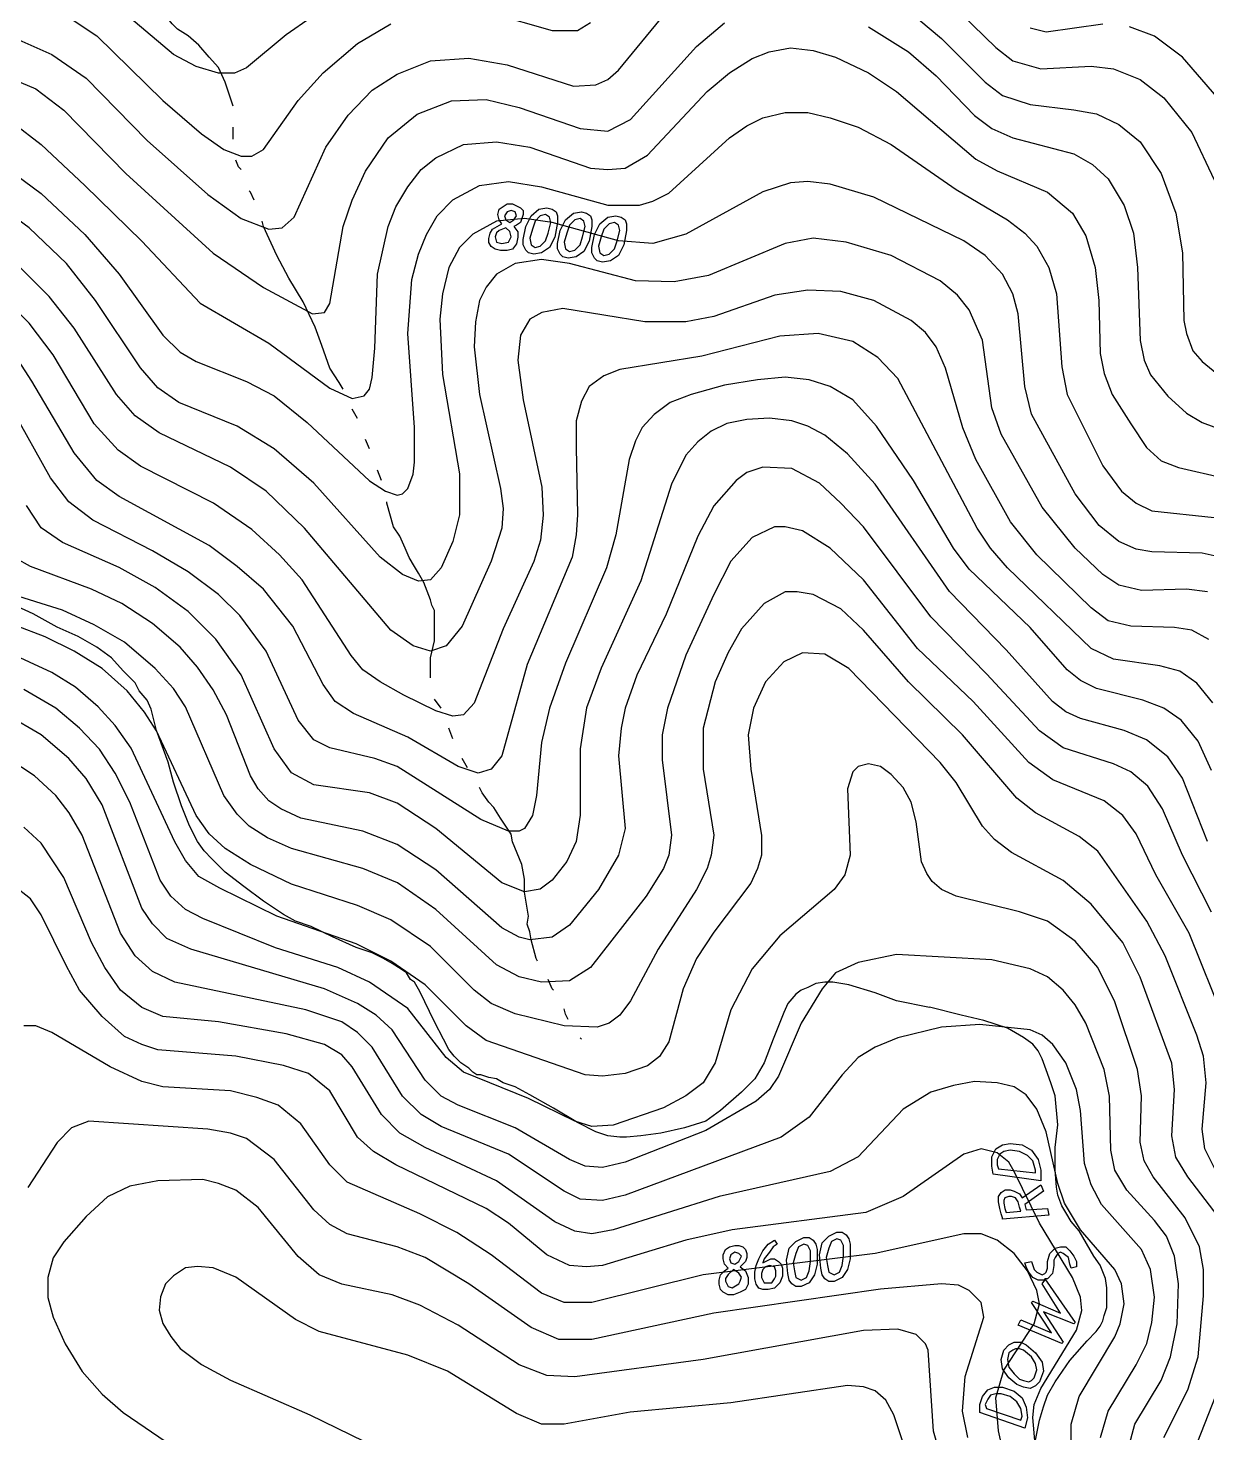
# Model space of a CAD drawing. Extents: x -4.4 to 64.9, y -5.9 to 77.3.
# Drawn here: x 21.67 to 26.37, y 13.8 to 19.39 of the extents above; entities that cross this region are included whole.
import ezdxf

# ---------------------------------------------------------------- set-up
doc = ezdxf.new("R2010")
doc.units = 0
for name, color, linetype in [('7600-7800', 7, 'CONTINUOUS'), ('7800-8000', 7, 'CONTINUOUS'), ('8000-8200', 7, 'CONTINUOUS'), ('8200-8400', 7, 'CONTINUOUS'), ('8400-8600', 7, 'CONTINUOUS'), ('8600-8800', 7, 'CONTINUOUS'), ('Elevations', 7, 'CONTINUOUS'), ('Labels', 7, 'CONTINUOUS'), ('roads', 7, 'CONTINUOUS'), ('topo', 7, 'CONTINUOUS'), ('water', 7, 'CONTINUOUS')]:
    doc.layers.add(name, color=color, linetype=linetype)

msp = doc.modelspace()

# ---------------------------------------------------------------- linework, layer by layer
at = {"layer": '7600-7800', "color": 2}
for points in [[(22.798712, 19.4334), (22.698531, 19.364849), (22.540363, 19.233039), (22.492902, 19.211952), (22.429642, 19.211952), (22.340002, 19.238331), (22.250371, 19.285781), (21.902391, 19.58103)], [(25.951723, 19.407016), (25.725012, 19.375387), (25.661742, 19.39121)], [(26.405153, 19.117046), (26.268072, 19.275214), (26.157352, 19.359576), (26.057173, 19.396485)]]:
    msp.add_lwpolyline(points, dxfattribs=at)
at = {"layer": '7800-8000', "color": 2}
for points in [[(21.633474, 19.344556), (21.765284, 19.286556), (21.902376, 19.191656), (22.144906, 18.943847), (22.387436, 18.727674), (22.519254, 18.632776), (22.629974, 18.590596), (22.682695, 18.595861), (22.730146, 18.638039), (22.856685, 18.917481), (22.946316, 19.044021), (23.041224, 19.144189), (23.141406, 19.207459), (23.273256, 19.260191), (23.426156, 19.270747), (23.579056, 19.244368), (23.842676, 19.160009), (23.932306, 19.165274), (23.979765, 19.186361), (24.021945, 19.223273), (24.264475, 19.518522)], [(25.176655, 19.460533), (25.308465, 19.349813), (25.482455, 19.175823), (25.550996, 19.123091), (25.661716, 19.086182), (25.835706, 19.065095), (25.925336, 19.049273), (26.014974, 19.00709), (26.099334, 18.938552), (26.183686, 18.81201), (26.241685, 18.653832), (26.268038, 18.495661), (26.273303, 18.22677), (26.283833, 18.174042), (26.310186, 18.105501), (26.347095, 18.063321), (26.405094, 18.015871)], [(21.591329, 19.196214), (21.702049, 19.148764), (21.812769, 19.064404), (22.06057, 18.811325), (22.40856, 18.494973), (22.608911, 18.357895), (22.803991, 18.252446), (22.851439, 18.257711), (22.872526, 18.29462), (22.925257, 18.600423), (22.962156, 18.705873), (23.014888, 18.821861), (23.104518, 18.953671), (23.220506, 19.048582), (23.357637, 19.1013), (23.494728, 19.106566), (23.626538, 19.074937), (23.869066, 18.990577), (23.979786, 18.980047), (24.069416, 19.027497), (24.333047, 19.317478), (24.443767, 19.412387)], [(25.018458, 19.396575), (25.176676, 19.296396), (25.287396, 19.201495), (25.440307, 19.043325), (25.508847, 18.990596), (25.593197, 18.953684), (25.835737, 18.890414), (25.909548, 18.848234), (25.972818, 18.790246), (26.036088, 18.684796), (26.072997, 18.574076), (26.088819, 18.436984), (26.09935, 18.147004), (26.115172, 18.067915), (26.141524, 18.009915), (26.210065, 17.925566), (26.283883, 17.857015), (26.347153, 17.820114), (26.547504, 17.746295)], [(21.612342, 19.011948), (21.723062, 18.927588), (21.897063, 18.76415), (22.123774, 18.542709), (22.355763, 18.294898), (22.629932, 18.13673), (22.872462, 17.95747), (22.962093, 17.915279), (23.009543, 17.925836), (23.03063, 17.952188), (23.041187, 17.999639), (23.051718, 18.11564), (23.062274, 18.410889), (23.104454, 18.600698), (23.136085, 18.67979), (23.183586, 18.758879), (23.236264, 18.82742), (23.294306, 18.87487), (23.405026, 18.927588), (23.536836, 18.938145), (23.668647, 18.917058), (23.911185, 18.832698), (23.979725, 18.827433), (24.048265, 18.832698), (24.137896, 18.885416), (24.375155, 19.138495), (24.464786, 19.212317), (24.554416, 19.270316), (24.622956, 19.296669), (24.707327, 19.312491), (24.796946, 19.301934), (24.886584, 19.275581), (25.018395, 19.212312), (25.129154, 19.13849), (25.445506, 18.869602), (25.529866, 18.822152), (25.730224, 18.737792), (25.830396, 18.653432), (25.883124, 18.563802), (25.920026, 18.437262), (25.935848, 18.305442), (25.941113, 18.094553), (25.956935, 18.015461), (25.988566, 17.931112), (26.062385, 17.81511), (26.125655, 17.720202), (26.183646, 17.667481), (26.252186, 17.641128), (26.436725, 17.598949)], [(21.55964, 18.85364), (21.723089, 18.732379), (21.897079, 18.56893), (22.034159, 18.410759), (22.208149, 18.168218), (22.276689, 18.09968), (22.339959, 18.062768), (22.54031, 17.98369), (22.65103, 17.92569), (22.782851, 17.820238), (23.030649, 17.588249), (23.093919, 17.546069), (23.14138, 17.530247), (23.162467, 17.535512), (23.183607, 17.556599), (23.204641, 17.614599), (23.209907, 17.662049), (23.209907, 17.799736), (23.183581, 18.174076), (23.19935, 18.390256), (23.225702, 18.490428), (23.257383, 18.569517), (23.299563, 18.643328), (23.362833, 18.706598), (23.468272, 18.764597), (23.584274, 18.780419), (23.716084, 18.759332), (23.979712, 18.685513), (24.106244, 18.685513), (24.158972, 18.701335), (24.222242, 18.732963), (24.464772, 18.954414), (24.533313, 19.001865), (24.596583, 19.033496), (24.686213, 19.054583), (24.775854, 19.054583), (24.865484, 19.033496), (24.976204, 18.996594), (25.108062, 18.928046), (25.366412, 18.748785), (25.572033, 18.627514), (25.640573, 18.574795), (25.688023, 18.522074), (25.735484, 18.437704), (25.767113, 18.332265), (25.7882, 18.042274), (25.809287, 17.931554), (25.951649, 17.646843), (26.025457, 17.546664), (26.083459, 17.499214), (26.146729, 17.467586), (26.394527, 17.441207)]]:
    msp.add_lwpolyline(points, dxfattribs=at)
at = {"layer": '8000-8200', "color": 2}
for points in [[(26.368227, 17.14599), (26.283868, 17.15652), (26.10461, 17.151255), (26.014979, 17.172342), (25.95171, 17.214522), (25.840989, 17.319972), (25.709179, 17.483413), (25.545728, 17.773402), (25.508829, 17.878851), (25.47192, 18.147742), (25.419188, 18.269014), (25.371738, 18.327013), (25.303197, 18.385002), (25.108117, 18.485184), (24.928849, 18.537902), (24.797039, 18.553724), (24.686279, 18.532637), (24.380479, 18.406097), (24.243388, 18.379745), (24.090488, 18.38501), (23.826867, 18.45355), (23.716147, 18.469372), (23.610697, 18.45355), (23.536889, 18.41137), (23.494709, 18.358649), (23.46833, 18.30592), (23.452508, 18.221561), (23.447243, 18.121389), (23.46833, 17.93158), (23.55269, 17.55724), (23.563221, 17.47815), (23.557955, 17.399061), (23.515776, 17.267251), (23.399774, 17.008901), (23.336515, 16.92982), (23.273245, 16.908733), (23.204705, 16.92982), (23.115064, 16.993082), (22.772315, 17.399061), (22.619415, 17.546691), (22.477056, 17.641591), (22.192346, 17.77868), (22.097445, 17.84722), (22.023623, 17.93158), (21.854915, 18.1952), (21.754735, 18.32174), (21.612374, 18.464102)], [(26.373707, 16.955828), (26.305167, 16.992738), (26.236616, 17.003268), (26.062626, 17.008533), (25.972998, 17.029621), (25.904458, 17.082342), (25.688288, 17.293241), (25.582838, 17.425051), (25.445747, 17.672852), (25.393026, 17.799392), (25.324486, 18.036651), (25.287576, 18.121011), (25.245396, 18.179013), (25.187408, 18.226461), (25.039778, 18.305553), (24.907968, 18.342462), (24.776158, 18.347727), (24.644298, 18.32664), (24.401767, 18.24228), (24.291036, 18.221193), (24.127598, 18.221193), (23.800708, 18.273911), (23.716346, 18.258089), (23.668898, 18.23171), (23.631986, 18.16844), (23.621429, 18.068272), (23.642516, 17.910091), (23.716335, 17.562111), (23.7216, 17.45139), (23.711043, 17.351211), (23.684691, 17.266851), (23.563422, 16.997961), (23.447431, 16.702702), (23.405251, 16.655251), (23.363071, 16.649986), (23.294531, 16.671073), (23.167991, 16.734343), (23.073091, 16.787064), (23.00455, 16.834514), (22.957092, 16.892524), (22.761972, 17.193043), (22.672342, 17.293222), (22.561622, 17.393404), (22.408711, 17.498843), (22.118731, 17.646473), (22.0291, 17.709743), (21.934192, 17.815192), (21.77074, 18.089364), (21.675842, 18.215904), (21.554581, 18.337162)], [(26.389317, 16.703085), (26.326037, 16.782174), (26.257499, 16.829625), (26.178407, 16.850712), (25.993879, 16.877091), (25.904249, 16.91926), (25.572078, 17.24088), (25.503537, 17.319969), (25.450819, 17.399051), (25.134467, 17.994839), (25.055378, 18.079202), (24.955207, 18.142471), (24.818079, 18.17411), (24.665178, 18.163553), (24.354097, 18.084462), (24.027207, 18.031743), (23.963937, 18.005391), (23.905938, 17.963211), (23.874307, 17.905212), (23.85322, 17.82613), (23.85322, 17.72067), (23.858485, 17.451779), (23.85322, 17.37269), (23.837398, 17.28306), (23.658137, 16.855991), (23.557958, 16.492191), (23.515778, 16.43947), (23.463057, 16.423648), (23.383968, 16.450001), (23.183618, 16.565999), (22.967448, 16.6609), (22.893587, 16.70835), (22.846179, 16.776891), (22.724867, 17.00888), (22.608879, 17.15651), (22.503427, 17.24614), (22.392707, 17.3305), (22.034178, 17.52559), (21.944547, 17.588849), (21.854917, 17.69957), (21.686198, 17.98429), (21.617657, 18.089729)], [(26.384065, 16.434155), (26.331344, 16.550156), (26.262804, 16.634516), (26.194253, 16.681966), (26.109893, 16.713605), (25.925365, 16.761055), (25.862095, 16.792686), (25.809364, 16.834866), (25.661745, 17.003586), (25.419204, 17.235575), (25.355934, 17.319935), (25.197764, 17.588826), (25.050134, 17.804995), (24.955233, 17.910445), (24.865595, 17.963166), (24.781243, 17.989545), (24.686295, 18.000075), (24.575575, 17.989545), (24.443765, 17.968458), (24.311944, 17.931546), (24.227595, 17.899907), (24.164314, 17.852467), (24.116875, 17.799736), (24.090496, 17.747007), (24.064143, 17.673196), (24.011414, 17.372666), (23.974515, 17.240856), (23.811064, 16.861237), (23.747794, 16.681977), (23.716163, 16.544886), (23.695076, 16.333997), (23.679254, 16.254908), (23.647615, 16.202176), (23.626528, 16.191646), (23.584337, 16.191646), (23.473617, 16.239104), (23.141456, 16.449995), (23.051826, 16.481634), (22.872515, 16.523814), (22.809245, 16.555445), (22.745976, 16.634534), (22.619436, 16.908696), (22.513986, 17.051055), (22.429637, 17.135414), (22.308365, 17.225045), (22.166006, 17.309404), (21.928747, 17.430674), (21.833846, 17.504484), (21.760027, 17.599385), (21.607127, 17.873554)]]:
    msp.add_lwpolyline(points, dxfattribs=at)
at = {"layer": '8200-8400', "color": 2}
for points in [[(26.384052, 15.870053), (26.268061, 16.096763), (26.188972, 16.281302), (26.13097, 16.370933), (26.06243, 16.428932), (25.993892, 16.460563), (25.793542, 16.523833), (25.69863, 16.592373), (25.487731, 16.819094), (25.266291, 17.045813), (24.9974, 17.404332), (24.907772, 17.499232), (24.823362, 17.578324), (24.712642, 17.636324), (24.596641, 17.641589), (24.533382, 17.620501), (24.491202, 17.588871), (24.401571, 17.488691), (24.338291, 17.36743), (24.211762, 17.056349), (24.095761, 16.813821), (24.04831, 16.682011), (24.032488, 16.602919), (24.021958, 16.492202), (24.04831, 16.20221), (24.021958, 16.096761), (23.942869, 15.95968), (23.826878, 15.817332), (23.75833, 15.769871), (23.66871, 15.75934), (23.62653, 15.769871), (23.557979, 15.80678), (23.294359, 16.038769), (23.141459, 16.138951), (23.004378, 16.191669), (22.75653, 16.24439), (22.677438, 16.2813), (22.62999, 16.312931), (22.587808, 16.360389), (22.556169, 16.41311), (22.461268, 16.655651), (22.408539, 16.755819), (22.34528, 16.84545), (22.276729, 16.924541), (22.166009, 17.01945), (22.04474, 17.098531), (21.923479, 17.156531), (21.680948, 17.246161), (21.622949, 17.2778)], [(26.436802, 15.43244), (26.294454, 15.78569), (26.162643, 16.017679), (26.083554, 16.181121), (26.030833, 16.254939), (25.957012, 16.312931), (25.751394, 16.39729), (25.656482, 16.465841), (25.435042, 16.708369), (25.213604, 16.919271), (24.997432, 17.19343), (24.865614, 17.319969), (24.754893, 17.38851), (24.686313, 17.404332), (24.644134, 17.404332), (24.554503, 17.362154), (24.470144, 17.267254), (24.401603, 17.135443), (24.290872, 16.892903), (24.217062, 16.682014), (24.195974, 16.576564), (24.195974, 16.476382), (24.232886, 16.175853), (24.222329, 16.096763), (24.201242, 16.044043), (24.132702, 15.933322), (23.911264, 15.648612), (23.826902, 15.595883), (23.716182, 15.590618), (23.626554, 15.611705), (23.536924, 15.659156), (23.294383, 15.880596), (23.141483, 15.986046), (23.004402, 16.044045), (22.719642, 16.123137), (22.624733, 16.165317), (22.550922, 16.212757), (22.503472, 16.260215), (22.450743, 16.334026), (22.297854, 16.687287), (22.250393, 16.761095), (22.176582, 16.840187), (22.055313, 16.945637), (21.934043, 17.014177), (21.807512, 17.072176), (21.591342, 17.140717)], [(26.399893, 14.841943), (26.357713, 14.926302), (26.347182, 15.005392), (26.363004, 15.189923), (26.352448, 15.295372), (26.326095, 15.379732), (26.199555, 15.696081), (26.125737, 15.833162), (25.930657, 16.112601), (25.856846, 16.170601), (25.682856, 16.265501), (25.609035, 16.323501), (25.392865, 16.576572), (25.176695, 16.787482), (24.997434, 16.993103), (24.907807, 17.077463), (24.797086, 17.135462), (24.733766, 17.145992), (24.686316, 17.145992), (24.601956, 17.098545), (24.512326, 16.998363), (24.459605, 16.903465), (24.406876, 16.787474), (24.359426, 16.602932), (24.359426, 16.439483), (24.401606, 16.175863), (24.391049, 16.096774), (24.375227, 16.044053), (24.333047, 15.959693), (24.180136, 15.722434), (24.069416, 15.516813), (24.027236, 15.458813), (23.985067, 15.427174), (23.937606, 15.411352), (23.805796, 15.416618), (23.610716, 15.464068), (23.515818, 15.506248), (23.447267, 15.558969), (23.273277, 15.732959), (23.115106, 15.838408), (22.983296, 15.896408), (22.719626, 15.980767), (22.556187, 16.059849), (22.456008, 16.123129), (22.392736, 16.181118), (22.340017, 16.254929), (22.181836, 16.592368), (22.134386, 16.666189), (22.065846, 16.750549), (21.965666, 16.840179), (21.854946, 16.908717), (21.738958, 16.966719), (21.501696, 17.056346)], [(26.41042, 14.656967), (26.289162, 14.815138), (26.241712, 14.894227), (26.225889, 14.978587), (26.23642, 15.163118), (26.225889, 15.268567), (26.09935, 15.611277), (26.030809, 15.748368), (25.90427, 15.901268), (25.79355, 15.996166), (25.587918, 16.106886), (25.519378, 16.159618), (25.47193, 16.212336), (25.366478, 16.386326), (25.303208, 16.465418), (24.939409, 16.839758), (24.844508, 16.897758), (24.75487, 16.903023), (24.681059, 16.866111), (24.6072, 16.787032), (24.55975, 16.681583), (24.538663, 16.576122), (24.549193, 16.439042), (24.591384, 16.175421), (24.591384, 16.096332), (24.575561, 16.043611), (24.549183, 15.985612), (24.401564, 15.790532), (24.333023, 15.685082), (24.280294, 15.563821), (24.222292, 15.352922), (24.185394, 15.294922), (24.137933, 15.258021), (24.048302, 15.226382), (23.958672, 15.215852), (23.890132, 15.221117), (23.494704, 15.358198), (23.415612, 15.416197), (23.252163, 15.579638), (23.115083, 15.674547), (22.977994, 15.743087), (22.661613, 15.853807), (22.434894, 15.964527), (22.350532, 16.011986), (22.297814, 16.075247), (22.255634, 16.149066), (22.081633, 16.523407), (22.018364, 16.613048), (21.949823, 16.686858), (21.860193, 16.765948), (21.765292, 16.823936), (21.354034, 17.013748)], [(26.315512, 13.723737), (26.399871, 13.939907)]]:
    msp.add_lwpolyline(points, dxfattribs=at)
at = {"layer": '8400-8600', "color": 2}
for points in [[(26.057165, 13.750502), (26.078252, 13.829581), (26.183702, 14.003581), (26.220611, 14.098482), (26.246963, 14.230292), (26.252229, 14.388463), (26.236407, 14.499183), (26.204778, 14.578272), (26.157328, 14.641542), (26.046597, 14.762811), (25.999147, 14.841903), (25.983351, 14.920982), (25.978086, 15.137151), (25.956999, 15.242601), (25.88318, 15.427143), (25.841, 15.500951), (25.79355, 15.558953), (25.73028, 15.611671), (25.66174, 15.643313), (25.508839, 15.680211), (25.129218, 15.701299), (24.976318, 15.66967), (24.88669, 15.627488), (24.833919, 15.564218), (24.749559, 15.42714), (24.659929, 15.21623), (24.62302, 15.163509), (24.570299, 15.116059), (24.369938, 15.000068), (24.048318, 14.873529), (23.958699, 14.852441), (23.890148, 14.857706), (23.826878, 14.884059), (23.610708, 15.010599), (23.383989, 15.100239), (23.315449, 15.137138), (23.25219, 15.200408), (23.12038, 15.400769), (23.057099, 15.458758), (22.983288, 15.506208), (22.851478, 15.564207), (22.31892, 15.722378), (22.224008, 15.764558), (22.16602, 15.82256), (22.12384, 15.88583), (21.965659, 16.297079), (21.902389, 16.402529), (21.833848, 16.481618), (21.723128, 16.576519), (21.58604, 16.655608)], [(25.941206, 13.776868), (25.972847, 13.882317), (26.083567, 14.066856), (26.125747, 14.151216), (26.146835, 14.235578), (26.157391, 14.335758), (26.141569, 14.446478), (26.104671, 14.525556), (25.946489, 14.704828), (25.90431, 14.783917), (25.877957, 14.868266), (25.862135, 15.079168), (25.846313, 15.163528), (25.804141, 15.268977), (25.751412, 15.342788), (25.709232, 15.379698), (25.661782, 15.400785), (25.461431, 15.421872), (25.308531, 15.411342), (25.134541, 15.369162), (25.044903, 15.332253), (24.976363, 15.290073), (24.913093, 15.221532), (24.781283, 15.052813), (24.670512, 14.973724), (24.048371, 14.741732), (23.958741, 14.720644), (23.869103, 14.72591), (23.805833, 14.757551), (23.584393, 14.905181), (23.315502, 15.015901), (23.236413, 15.063351), (23.162602, 15.137159), (23.041333, 15.33225), (22.983331, 15.390239), (22.920061, 15.432418), (22.777662, 15.479869), (22.255692, 15.5906), (22.166062, 15.632779), (22.097522, 15.696039), (22.039522, 15.78568), (21.886622, 16.175839), (21.833893, 16.26547), (21.781173, 16.33401), (21.696813, 16.413089), (21.591363, 16.48164)], [(25.825159, 13.697813), (25.825159, 13.82962), (25.856801, 13.94034), (25.999149, 14.1776), (26.020237, 14.230332), (26.036059, 14.30941), (26.025528, 14.388502), (25.999149, 14.446502), (25.862069, 14.604672), (25.798799, 14.710122), (25.772446, 14.789211), (25.724996, 14.994832), (25.688084, 15.08447), (25.645904, 15.142462), (25.598456, 15.174093), (25.529906, 15.189915), (25.440275, 15.19518), (25.355916, 15.179358), (25.266285, 15.153005), (25.155565, 15.084465), (24.976305, 14.894655), (24.865577, 14.836664), (24.422656, 14.736485), (24.000855, 14.604675), (23.916495, 14.588853), (23.847955, 14.599383), (23.768865, 14.636293), (23.536884, 14.799744), (23.252166, 14.931554), (23.151995, 14.989554), (23.078176, 15.063364), (22.962185, 15.253174), (22.920005, 15.300624), (22.851454, 15.342804), (22.698515, 15.384984), (22.429627, 15.432434), (22.208176, 15.453522), (22.123816, 15.490431), (22.039464, 15.558971), (21.976186, 15.648602), (21.923465, 15.748781), (21.812745, 16.007131), (21.723115, 16.144211), (21.654575, 16.207481)], [(25.688071, 13.671434), (25.672249, 13.855973), (25.677514, 13.908694), (25.703866, 13.971974), (25.846226, 14.203953), (25.867313, 14.283042), (25.862048, 14.335773), (25.830406, 14.414852), (25.698596, 14.631022), (25.598427, 14.836654), (25.57734, 14.873552), (25.529879, 14.910462), (25.46662, 14.926284), (25.39808, 14.905196), (25.155539, 14.736474), (25.00792, 14.673205), (24.475351, 14.604667), (24.290809, 14.562484), (23.958648, 14.462305), (23.895379, 14.45704), (23.826838, 14.462305), (23.737211, 14.504485), (23.584311, 14.631025), (23.49468, 14.689027), (23.136149, 14.863017), (23.046518, 14.915735), (22.983249, 14.973737), (22.872478, 15.158276), (22.788118, 15.226816), (22.68795, 15.258444), (22.49814, 15.295356), (22.18707, 15.321709), (22.123789, 15.342796), (22.055249, 15.374424), (21.965619, 15.453514), (21.875989, 15.558966), (21.82327, 15.653875), (21.723089, 15.859496), (21.680909, 15.922765), (21.61236, 15.975494)]]:
    msp.add_lwpolyline(points, dxfattribs=at)
at = {"layer": '8600-8800', "color": 2}
for points in [[(25.413928, 13.776839), (25.392841, 13.882288), (25.403371, 14.019369), (25.47719, 14.256639), (25.466633, 14.314628), (25.419183, 14.362078), (25.377003, 14.383166), (25.308463, 14.388457), (25.065932, 14.367344), (24.401553, 14.272443), (23.916482, 14.166993), (23.784682, 14.166993), (23.673951, 14.214443), (23.426153, 14.388444), (23.252163, 14.493883), (23.141443, 14.536063), (22.941082, 14.588795), (22.872502, 14.625693), (22.809232, 14.683693), (22.651062, 14.884043), (22.540334, 14.968413), (22.477064, 14.989501), (22.387433, 15.005323), (21.912914, 15.036964), (21.844374, 15.010585), (21.786372, 14.952597), (21.670384, 14.773326)], [(25.36647, 13.486231), (25.27684, 13.80258), (25.255752, 14.124199), (25.245222, 14.150552), (25.208313, 14.187461), (25.134502, 14.208549), (24.997413, 14.203283), (24.359402, 14.087295), (23.847973, 14.018744), (23.737253, 14.02401), (23.626533, 14.06619), (23.384002, 14.224368), (23.231102, 14.30346), (23.120382, 14.345629), (22.920021, 14.387809), (22.830351, 14.424718), (22.745992, 14.498529), (22.587813, 14.69362), (22.498183, 14.76216), (22.429642, 14.788513), (22.366373, 14.804335), (22.187112, 14.799069), (22.076381, 14.777982), (21.986751, 14.735802), (21.902391, 14.65671), (21.812761, 14.556531), (21.770581, 14.493261), (21.749494, 14.414183), (21.749494, 14.335091), (21.770581, 14.256012), (21.818032, 14.150562), (21.886572, 14.039842), (21.965661, 13.950201), (22.050024, 13.876391), (22.250371, 13.739313)], [(25.255742, 13.456341), (25.118661, 13.867591), (25.08702, 13.925593), (25.04484, 13.962491), (24.997389, 13.978313), (24.93412, 13.983579), (24.470151, 13.915038), (24.0694, 13.878129), (23.805769, 13.830679), (23.716139, 13.830679), (23.61596, 13.872858), (23.341801, 14.041578), (23.18362, 14.10485), (22.83037, 14.199749), (22.735461, 14.247199), (22.498209, 14.415918), (22.408531, 14.45283), (22.345262, 14.458096), (22.297811, 14.45283), (22.25035, 14.421189), (22.218719, 14.389558), (22.197632, 14.33684), (22.192367, 14.284108), (22.208189, 14.23139), (22.239817, 14.178659), (22.276729, 14.131208), (22.361089, 14.067938), (22.47708, 14.004669), (22.793468, 13.867588), (23.06237, 13.73577)]]:
    msp.add_lwpolyline(points, dxfattribs=at)
at = {"layer": 'Elevations', "color": 1}
for points in [[(23.642318, 18.664472), (23.642318, 18.648597), (23.637053, 18.632722), (23.631787, 18.616847), (23.615965, 18.606263), (23.605409, 18.600972), (23.621231, 18.579805), (23.621231, 18.558638), (23.615965, 18.53218), (23.600143, 18.511013), (23.579056, 18.505722), (23.552704, 18.505722), (23.531616, 18.511013), (23.515794, 18.521597), (23.505264, 18.537472), (23.505264, 18.553347), (23.510529, 18.574513), (23.521086, 18.590388), (23.557985, 18.611555), (23.547454, 18.62743), (23.542189, 18.648597), (23.547454, 18.669763), (23.563277, 18.680347), (23.579099, 18.69093), (23.600186, 18.69093), (23.631824, 18.675055)], [(23.573778, 18.627562), (23.5896, 18.616979), (23.605422, 18.627562), (23.615979, 18.643437), (23.610714, 18.659312), (23.594892, 18.664604), (23.57907, 18.659312), (23.568539, 18.643437)], [(23.774128, 18.65918), (23.779393, 18.643305), (23.779393, 18.616847), (23.768836, 18.558876), (23.747749, 18.516702), (23.716121, 18.495535), (23.68449, 18.490244), (23.663403, 18.495535), (23.652846, 18.506119), (23.642289, 18.527285), (23.642289, 18.548452), (23.652846, 18.601157), (23.673933, 18.643331), (23.705572, 18.66979), (23.737203, 18.675081), (23.758291, 18.66979)], [(23.673949, 18.527391), (23.689771, 18.516808), (23.710858, 18.522099), (23.731946, 18.543266), (23.742476, 18.574884), (23.753033, 18.617085), (23.747768, 18.638251), (23.731946, 18.648835), (23.710858, 18.643543), (23.689771, 18.622376), (23.679241, 18.590732), (23.668684, 18.553823)], [(23.911209, 18.643384), (23.916474, 18.627509), (23.916474, 18.601051), (23.905917, 18.543054), (23.88483, 18.50088), (23.853199, 18.479713), (23.82156, 18.474421), (23.800473, 18.479713), (23.789942, 18.490296), (23.779386, 18.511463), (23.779386, 18.53263), (23.789942, 18.585361), (23.81103, 18.627536), (23.842661, 18.653994), (23.8743, 18.659286), (23.895387, 18.653994)], [(24.048297, 18.627562), (24.053562, 18.611687), (24.053562, 18.585229), (24.043005, 18.527232), (24.021918, 18.485058), (23.990287, 18.463891), (23.958648, 18.458599), (23.937561, 18.463891), (23.92703, 18.474474), (23.916473, 18.495641), (23.916473, 18.516808), (23.92703, 18.569513), (23.948117, 18.611687), (23.979748, 18.638146), (24.011388, 18.643437), (24.032475, 18.638146)], [(23.536868, 18.537921), (23.557955, 18.53263), (23.584308, 18.537921), (23.594865, 18.559088), (23.589599, 18.580255), (23.573777, 18.59613), (23.547425, 18.585546), (23.536868, 18.574963), (23.531603, 18.559088)], [(23.811037, 18.511569), (23.826859, 18.500986), (23.847946, 18.506277), (23.869034, 18.527444), (23.879564, 18.559062), (23.890095, 18.601236), (23.884829, 18.622403), (23.869007, 18.632986), (23.84792, 18.627695), (23.826833, 18.606528), (23.816276, 18.57491), (23.805719, 18.538001)], [(23.948118, 18.495747), (23.96394, 18.485164), (23.985027, 18.490455), (24.006115, 18.511622), (24.016645, 18.543266), (24.027202, 18.585441), (24.021937, 18.606607), (24.006115, 18.617191), (23.985027, 18.611899), (23.96394, 18.590732), (23.95341, 18.559088), (23.942853, 18.522205)], [(24.601927, 14.488685), (24.596662, 14.47281), (24.628293, 14.488685), (24.644115, 14.488685), (24.659937, 14.478102), (24.670494, 14.467519), (24.675759, 14.451644), (24.675759, 14.419999), (24.665229, 14.393541), (24.644115, 14.372374), (24.617762, 14.367083), (24.596675, 14.367083), (24.580879, 14.372374), (24.570322, 14.388249), (24.565057, 14.409416), (24.565057, 14.435874), (24.570322, 14.462333), (24.580879, 14.488791), (24.596675, 14.520409), (24.617762, 14.546867), (24.644115, 14.562742), (24.654672, 14.546867), (24.63885, 14.536284), (24.623027, 14.515117)], [(24.807559, 14.546655), (24.812824, 14.525489), (24.812824, 14.467519), (24.802294, 14.425318), (24.781207, 14.393673), (24.749566, 14.377798), (24.728478, 14.377798), (24.712656, 14.388382), (24.702099, 14.404257), (24.696834, 14.430715), (24.691569, 14.483446), (24.702126, 14.530913), (24.728478, 14.557371), (24.760109, 14.573246), (24.781197, 14.573246), (24.797019, 14.562663)], [(24.939369, 14.567743), (24.944634, 14.546576), (24.944634, 14.488606), (24.934104, 14.446405), (24.913016, 14.414787), (24.881385, 14.398912), (24.860298, 14.398912), (24.844476, 14.409495), (24.833919, 14.42537), (24.828654, 14.451829), (24.823389, 14.504534), (24.833945, 14.552), (24.860298, 14.578458), (24.891929, 14.594333), (24.913016, 14.594333), (24.928838, 14.58375)], [(24.860277, 14.435954), (24.881364, 14.42537), (24.902452, 14.435954), (24.912982, 14.462412), (24.918247, 14.499321), (24.918247, 14.541496), (24.907717, 14.562663), (24.891895, 14.567954), (24.870807, 14.557371), (24.860251, 14.530913), (24.84972, 14.494003), (24.854985, 14.462386)], [(24.528119, 14.525568), (24.533384, 14.509693), (24.533384, 14.493818), (24.528119, 14.477943), (24.507032, 14.456776), (24.528119, 14.440901), (24.538676, 14.414443), (24.538676, 14.387985), (24.528119, 14.366818), (24.507032, 14.356235), (24.480679, 14.345651), (24.459592, 14.345651), (24.438505, 14.356235), (24.427948, 14.366818), (24.422683, 14.387985), (24.422683, 14.40386), (24.427948, 14.425026), (24.44377, 14.440901), (24.459592, 14.451485), (24.44377, 14.46736), (24.438505, 14.488526), (24.438505, 14.504401), (24.449035, 14.525568), (24.464857, 14.536151), (24.485944, 14.541443), (24.501767, 14.541443), (24.517589, 14.536151)], [(24.470117, 14.472863), (24.485939, 14.467571), (24.501761, 14.478155), (24.512318, 14.499321), (24.501761, 14.509905), (24.485939, 14.515196), (24.470117, 14.504613), (24.464852, 14.488738)], [(24.728477, 14.41484), (24.749564, 14.404257), (24.770678, 14.41484), (24.781208, 14.441298), (24.786474, 14.478208), (24.786474, 14.520409), (24.775943, 14.541575), (24.760121, 14.546867), (24.739034, 14.536284), (24.728503, 14.509825), (24.717947, 14.472916), (24.723212, 14.441272)], [(24.459579, 14.377957), (24.475401, 14.372665), (24.501754, 14.38854), (24.507019, 14.399124), (24.512284, 14.414999), (24.501727, 14.430874), (24.48064, 14.446749), (24.459553, 14.425582), (24.449022, 14.409707), (24.449022, 14.399124)], [(24.591389, 14.41484), (24.601919, 14.393673), (24.617741, 14.393673), (24.633563, 14.393673), (24.644094, 14.409548), (24.649359, 14.420132), (24.649359, 14.441298), (24.644094, 14.457173), (24.623007, 14.462465), (24.607185, 14.457173), (24.596628, 14.44659), (24.591362, 14.430715)]]:
    msp.add_lwpolyline(points, close=True, dxfattribs=at)
at = {"layer": 'Labels', "color": 6}
for points in [[(25.666989, 14.921014), (25.693341, 14.884105), (25.703872, 14.84193), (25.703872, 14.799756), (25.514062, 14.826214), (25.508796, 14.857832), (25.508796, 14.894741), (25.524592, 14.926385), (25.550971, 14.94226), (25.582602, 14.947552), (25.630052, 14.94226)], [(25.535168, 14.847196), (25.682798, 14.831321), (25.682798, 14.841904), (25.672268, 14.878813), (25.65118, 14.89998), (25.619541, 14.915855), (25.582642, 14.921147), (25.556263, 14.915855), (25.540441, 14.905272), (25.529884, 14.884105), (25.529884, 14.862938)], [(25.714429, 14.757555), (25.640618, 14.70485), (25.645883, 14.683683), (25.730243, 14.688975), (25.735508, 14.662516), (25.550977, 14.646641), (25.550977, 14.651933), (25.545712, 14.667808), (25.540447, 14.688975), (25.535182, 14.715433), (25.535182, 14.7366), (25.545712, 14.752475), (25.561534, 14.763058), (25.582622, 14.763058), (25.598417, 14.757766), (25.619531, 14.747183), (25.630061, 14.731308), (25.703872, 14.784013)], [(25.603708, 14.731202), (25.587886, 14.736494), (25.577329, 14.736494), (25.561507, 14.731202), (25.556242, 14.720619), (25.556242, 14.710036), (25.561507, 14.688869), (25.566772, 14.672994), (25.624763, 14.678286), (25.619498, 14.694161), (25.614233, 14.715327)], [(25.719707, 14.409575), (25.719707, 14.404283), (25.70915, 14.404283), (25.693328, 14.404283), (25.672241, 14.414866), (25.656419, 14.436033), (25.645862, 14.4572), (25.640596, 14.473075), (25.666949, 14.478366), (25.672214, 14.462491), (25.677479, 14.446616), (25.68801, 14.436033), (25.698567, 14.430741), (25.709097, 14.42545), (25.719654, 14.430741), (25.724919, 14.436033), (25.730184, 14.451908), (25.730184, 14.462491), (25.730184, 14.478366), (25.740715, 14.510011), (25.761802, 14.531177), (25.782889, 14.536469), (25.803977, 14.536469), (25.819799, 14.520594), (25.835621, 14.499427), (25.846151, 14.478261), (25.846151, 14.457094), (25.825064, 14.451802), (25.819799, 14.467677), (25.814534, 14.494136), (25.793446, 14.510011), (25.782916, 14.515302), (25.772359, 14.510011), (25.761829, 14.494136), (25.756563, 14.483552), (25.756563, 14.462386), (25.751298, 14.430741), (25.730211, 14.409575)], [(25.719707, 14.40431), (25.719707, 14.409601), (25.840979, 14.235611), (25.835714, 14.23032), (25.714442, 14.277786), (25.793534, 14.156501), (25.788269, 14.151209), (25.614268, 14.225028), (25.624825, 14.246195), (25.746094, 14.193463), (25.667005, 14.314748), (25.67227, 14.32004), (25.78299, 14.272574), (25.709182, 14.388567)], [(25.645888, 14.14597), (25.682798, 14.114326), (25.709151, 14.077417), (25.714416, 14.040508), (25.698594, 13.998333), (25.682772, 13.982458), (25.661684, 13.971875), (25.635332, 13.977166), (25.608979, 13.98775), (25.57734, 14.014208), (25.550988, 14.051117), (25.545722, 14.088027), (25.556279, 14.124936), (25.577367, 14.146103), (25.598454, 14.156686), (25.624833, 14.156686)], [(25.635347, 14.003598), (25.656434, 13.998306), (25.666991, 14.003598), (25.677521, 14.014181), (25.688052, 14.045826), (25.682787, 14.072284), (25.666965, 14.098742), (25.635333, 14.125201), (25.619511, 14.130492), (25.603689, 14.130492), (25.593159, 14.125201), (25.577337, 14.114617), (25.572072, 14.088159), (25.577337, 14.056515), (25.598424, 14.030056), (25.619511, 14.00889)], [(25.598438, 13.961424), (25.630077, 13.934965), (25.645899, 13.898056), (25.651164, 13.855881), (25.640634, 13.813707), (25.461373, 13.876969), (25.461373, 13.908613), (25.471903, 13.94023), (25.49299, 13.966689), (25.519343, 13.977272), (25.550982, 13.977272)], [(25.487718, 13.89287), (25.624809, 13.84543), (25.630074, 13.861305), (25.624809, 13.892923), (25.608987, 13.919381), (25.582634, 13.940548), (25.545722, 13.951131), (25.524609, 13.951131), (25.503521, 13.94584), (25.492965, 13.929965), (25.482434, 13.908798)]]:
    msp.add_lwpolyline(points, close=True, dxfattribs=at)
at = {"layer": 'roads', "color": 7}
for points in [[(25.129189, 15.516803), (25.044829, 15.548447), (24.939377, 15.580065), (24.876107, 15.590648), (24.844479, 15.590648), (24.807559, 15.585357), (24.775928, 15.569482), (24.749576, 15.558898), (24.728488, 15.543023), (24.696849, 15.50614), (24.681027, 15.469231), (24.638847, 15.363768), (24.601938, 15.268862), (24.565028, 15.2056), (24.512308, 15.152869), (24.427948, 15.07905), (24.369948, 15.036875), (24.285589, 15.010417), (24.190688, 14.98925), (24.111559, 14.978667), (24.053557, 14.973375), (24.027205, 14.973375), (23.979757, 14.978667), (23.932296, 14.994542), (23.858485, 15.031451), (23.763587, 15.089448), (23.668676, 15.14218), (23.610676, 15.173797), (23.563226, 15.189672), (23.536873, 15.205547), (23.505242, 15.210839), (23.473604, 15.221422), (23.457782, 15.221422), (23.44196, 15.232006), (23.426138, 15.247881), (23.394499, 15.269047), (23.368147, 15.295506), (23.347059, 15.321964), (23.325972, 15.364165), (23.289071, 15.432692), (23.231072, 15.553951), (23.209985, 15.59086), (23.194163, 15.601443), (23.178341, 15.627902), (23.14671, 15.649068), (23.120357, 15.664943), (23.083447, 15.68611), (23.041268, 15.707277), (22.977998, 15.728443), (22.883097, 15.770618), (22.798737, 15.812793), (22.735467, 15.833959), (22.688006, 15.860418), (22.608928, 15.913149), (22.529839, 15.971146), (22.456028, 16.029142), (22.403257, 16.081847), (22.371668, 16.113491), (22.345316, 16.150401), (22.313635, 16.213663), (22.281995, 16.292773), (22.250404, 16.387653), (22.229264, 16.466763), (22.181814, 16.593287), (22.160727, 16.677663), (22.144905, 16.714572), (22.113266, 16.751455), (22.097444, 16.783099), (22.049996, 16.830539), (22.002536, 16.88327), (21.944544, 16.925445), (21.870725, 16.967619), (21.786366, 17.004529), (21.691465, 17.05726), (21.612376, 17.09417)], [(25.260999, 15.490451), (25.129189, 15.516909)], [(25.682686, 13.766664), (25.698508, 13.845748), (25.71433, 13.898479), (25.730152, 13.945919), (25.76178, 13.99865), (25.819782, 14.083026), (25.88832, 14.16211), (25.925232, 14.199019), (25.941054, 14.220186), (25.951585, 14.241353), (25.95685, 14.262519), (25.96738, 14.294137), (25.96738, 14.331046), (25.96738, 14.373221), (25.962115, 14.41013), (25.941028, 14.462862), (25.914675, 14.499771), (25.856676, 14.599943), (25.825045, 14.636852), (25.803958, 14.673761), (25.788136, 14.70022), (25.77234, 14.742394), (25.767049, 14.774038), (25.761784, 14.842592), (25.761784, 14.932206), (25.77234, 15.021847), (25.761784, 15.13784), (25.745961, 15.18528), (25.730139, 15.227481), (25.709052, 15.285478), (25.69323, 15.317096), (25.672143, 15.343554), (25.635244, 15.370012), (25.571974, 15.406922), (25.477063, 15.438566), (25.387435, 15.459733), (25.260893, 15.49135)]]:
    msp.add_lwpolyline(points, dxfattribs=at)
at = {"layer": 'topo', "color": 2}
for points in [[(21.744181, 19.492577), (21.944542, 19.360756), (22.208162, 19.102406), (22.361062, 18.970607), (22.450693, 18.907337), (22.519241, 18.880958), (22.561421, 18.880958), (22.608871, 18.907337), (22.745952, 19.102406), (22.846131, 19.213137), (22.983212, 19.329128), (23.115022, 19.408217)], [(25.340091, 19.492556), (25.524622, 19.313295), (25.593162, 19.260566), (25.703882, 19.228935), (25.904241, 19.239466), (25.993871, 19.228935), (26.099321, 19.186755), (26.194221, 19.112937), (26.304952, 18.975856), (26.394572, 18.786047)], [(23.515773, 19.450376), (23.758303, 19.381835), (23.858482, 19.381835), (23.911211, 19.413466)], [(26.442075, 17.278006), (26.347164, 17.299094), (26.146813, 17.304359), (26.083544, 17.314889), (26.015003, 17.346528), (25.935914, 17.409798), (25.841013, 17.536338), (25.667023, 17.852679), (25.640671, 17.963407), (25.614292, 18.253387), (25.593205, 18.332477), (25.551025, 18.411558), (25.482484, 18.485377), (25.398125, 18.543379), (25.039596, 18.717369), (24.865606, 18.770087), (24.775975, 18.780644), (24.707395, 18.775379), (24.596665, 18.738469), (24.290864, 18.56975), (24.159054, 18.532838), (24.021974, 18.543395), (23.758346, 18.617203), (23.647625, 18.633025), (23.536905, 18.622494), (23.442004, 18.569766), (23.389276, 18.517045), (23.347104, 18.437955), (23.320725, 18.332503), (23.310194, 18.232335), (23.320725, 18.010884), (23.389265, 17.615453), (23.389265, 17.452004), (23.362913, 17.346555), (23.315462, 17.241105), (23.273282, 17.193654), (23.225832, 17.188389), (23.162562, 17.214742), (23.072932, 17.283282), (22.809261, 17.578541), (22.651091, 17.715622), (22.503461, 17.805263), (22.271472, 17.900161), (22.187112, 17.958163), (22.118572, 18.037241), (21.939311, 18.306143), (21.823313, 18.453772), (21.67568, 18.596121), (21.52278, 18.706852)], [(26.368206, 16.150474), (26.268038, 16.403545), (26.210038, 16.487905), (26.125678, 16.556453), (26.036048, 16.593355), (25.862058, 16.640816), (25.804056, 16.667168), (25.751338, 16.709348), (25.566796, 16.914969), (25.340078, 17.146958), (25.044826, 17.57403), (24.934106, 17.695299), (24.844476, 17.76911), (24.775938, 17.806019), (24.712618, 17.827107), (24.622988, 17.837637), (24.533358, 17.832372), (24.454269, 17.81655), (24.390996, 17.784911), (24.338278, 17.742731), (24.290817, 17.69001), (24.232828, 17.574012), (24.111556, 17.18913), (23.953388, 16.84114), (23.895386, 16.682972), (23.869034, 16.51952), (23.869034, 16.2559), (23.853212, 16.15045), (23.816303, 16.071361), (23.758314, 15.99755), (23.710863, 15.960641), (23.647583, 15.95011), (23.557953, 15.987012), (23.294333, 16.203192), (23.141432, 16.303361), (23.030712, 16.345541), (22.809222, 16.377182), (22.719591, 16.424632), (22.651054, 16.519531), (22.519244, 16.814792), (22.419062, 16.957151), (22.308342, 17.067872), (22.176531, 17.162772), (22.034172, 17.241862), (21.807462, 17.34203), (21.723102, 17.400032), (21.665102, 17.489662)], [(26.194224, 13.777095), (26.289135, 13.966897), (26.331315, 14.098717), (26.352403, 14.341248), (26.352403, 14.446697), (26.33658, 14.536328), (26.278581, 14.652326), (26.152039, 14.815767), (26.11514, 14.879037), (26.099318, 14.952845), (26.104583, 15.137387), (26.088761, 15.242837), (25.999131, 15.511727), (25.930593, 15.648816), (25.840963, 15.754266), (25.730232, 15.833347), (25.619512, 15.870256), (25.366441, 15.933526), (25.308441, 15.959879), (25.271532, 15.991517), (25.250445, 16.023148), (25.229357, 16.070599), (25.20827, 16.228777), (25.187183, 16.307859), (25.155552, 16.365858), (25.108102, 16.418579), (25.065922, 16.450218), (25.018463, 16.460748), (24.976291, 16.450218), (24.955204, 16.42913), (24.934117, 16.36059), (24.944647, 16.096962), (24.92356, 16.017881), (24.88138, 15.959881), (24.665171, 15.77535), (24.55444, 15.643532), (24.47008, 15.480091), (24.406821, 15.269192), (24.35936, 15.1901), (24.29082, 15.137382), (24.201189, 15.089931), (24.000839, 15.02138), (23.916479, 15.016115), (23.847931, 15.037202), (23.6634, 15.12683), (23.40505, 15.232282), (23.33651, 15.290282), (23.18361, 15.485362), (23.03071, 15.590811), (22.90412, 15.648811), (22.656319, 15.727892), (22.36633, 15.843891), (22.29779, 15.8808), (22.239791, 15.933521), (22.197611, 15.996791), (22.07635, 16.307861), (22.01835, 16.423862), (21.95508, 16.518761), (21.875991, 16.60312), (21.78109, 16.682212), (21.654551, 16.75602)], [(25.619536, 13.428882), (25.535176, 13.803223), (25.524619, 13.935033), (25.556261, 14.045761), (25.677519, 14.230292), (25.698607, 14.309381), (25.688076, 14.362102), (25.651164, 14.441191), (25.598435, 14.509732), (25.529895, 14.562461), (25.466636, 14.588813), (25.398095, 14.588813), (25.044834, 14.509724), (24.359376, 14.425364), (23.916484, 14.314644), (23.805764, 14.314644), (23.716134, 14.351553), (23.515776, 14.504453), (23.378695, 14.594084), (23.231065, 14.667894), (22.941085, 14.794434), (22.872494, 14.862974), (22.756506, 15.026423), (22.666865, 15.100245), (22.582516, 15.131873), (22.477066, 15.158225), (22.208165, 15.174048), (22.123805, 15.195135), (21.997276, 15.253137), (21.765284, 15.390215), (21.702014, 15.416567), (21.654567, 15.416567)]]:
    msp.add_lwpolyline(points, dxfattribs=at)
at = {"layer": 'water', "color": 4}
for points in [[(22.487602, 19.080608), (22.482337, 19.096483), (22.471806, 19.128128), (22.455984, 19.175594), (22.429632, 19.233564), (22.39272, 19.275765), (22.35054, 19.323205), (22.30836, 19.360114), (22.26618, 19.386573), (22.245092, 19.407739), (22.224005, 19.434198), (22.202918, 19.455364), (22.187096, 19.487008), (22.155455, 19.513467), (22.102737, 19.597816), (22.08165, 19.645282), (22.055271, 19.67174)], [(22.487602, 18.948793), (22.487602, 18.996259)], [(22.519241, 18.827534), (22.508684, 18.838118), (22.498154, 18.864576)], [(22.571962, 18.706276), (22.556166, 18.73792), (22.550901, 18.743212)], [(22.925234, 17.952319), (22.909412, 17.978778), (22.872503, 18.036774), (22.840862, 18.126389), (22.81451, 18.200207), (22.76706, 18.300379), (22.709058, 18.395285), (22.66161, 18.484925), (22.608888, 18.600919), (22.603623, 18.622085)], [(22.983233, 17.836326), (22.962119, 17.873209)], [(23.030683, 17.715041), (23.014861, 17.75195)], [(23.078131, 17.588517), (23.062309, 17.630692)], [(23.273221, 16.802916), (23.273221, 16.808208), (23.273221, 16.882027), (23.289043, 16.95058), (23.289043, 17.024373), (23.289043, 17.071839), (23.278486, 17.093005), (23.273221, 17.114172), (23.246868, 17.182699), (23.225781, 17.219609), (23.209959, 17.246067), (23.188872, 17.282976), (23.173076, 17.319886), (23.151962, 17.367352), (23.12561, 17.404261), (23.099257, 17.499141), (23.099257, 17.504433)], [(23.315401, 16.681631), (23.289049, 16.718541)], [(23.362862, 16.560373), (23.34704, 16.602547)], [(23.420851, 16.444379), (23.399764, 16.481289)], [(23.700291, 15.674601), (23.695026, 15.685184), (23.673939, 15.759003), (23.668673, 15.79062), (23.658143, 15.822265), (23.663408, 15.853882), (23.647586, 15.948815), (23.647586, 16.00152), (23.637056, 16.059516), (23.600146, 16.149157), (23.594881, 16.180801), (23.552701, 16.244063), (23.526349, 16.286238), (23.505235, 16.307405), (23.478883, 16.344314), (23.468326, 16.365481)], [(23.763571, 15.558607), (23.758306, 15.563899), (23.742484, 15.600808)], [(23.821562, 15.442614), (23.811032, 15.463781), (23.805766, 15.484947)], [(23.874291, 15.36353), (23.869026, 15.368822)]]:
    msp.add_lwpolyline(points, dxfattribs=at)

doc.saveas('drawing.dxf')
